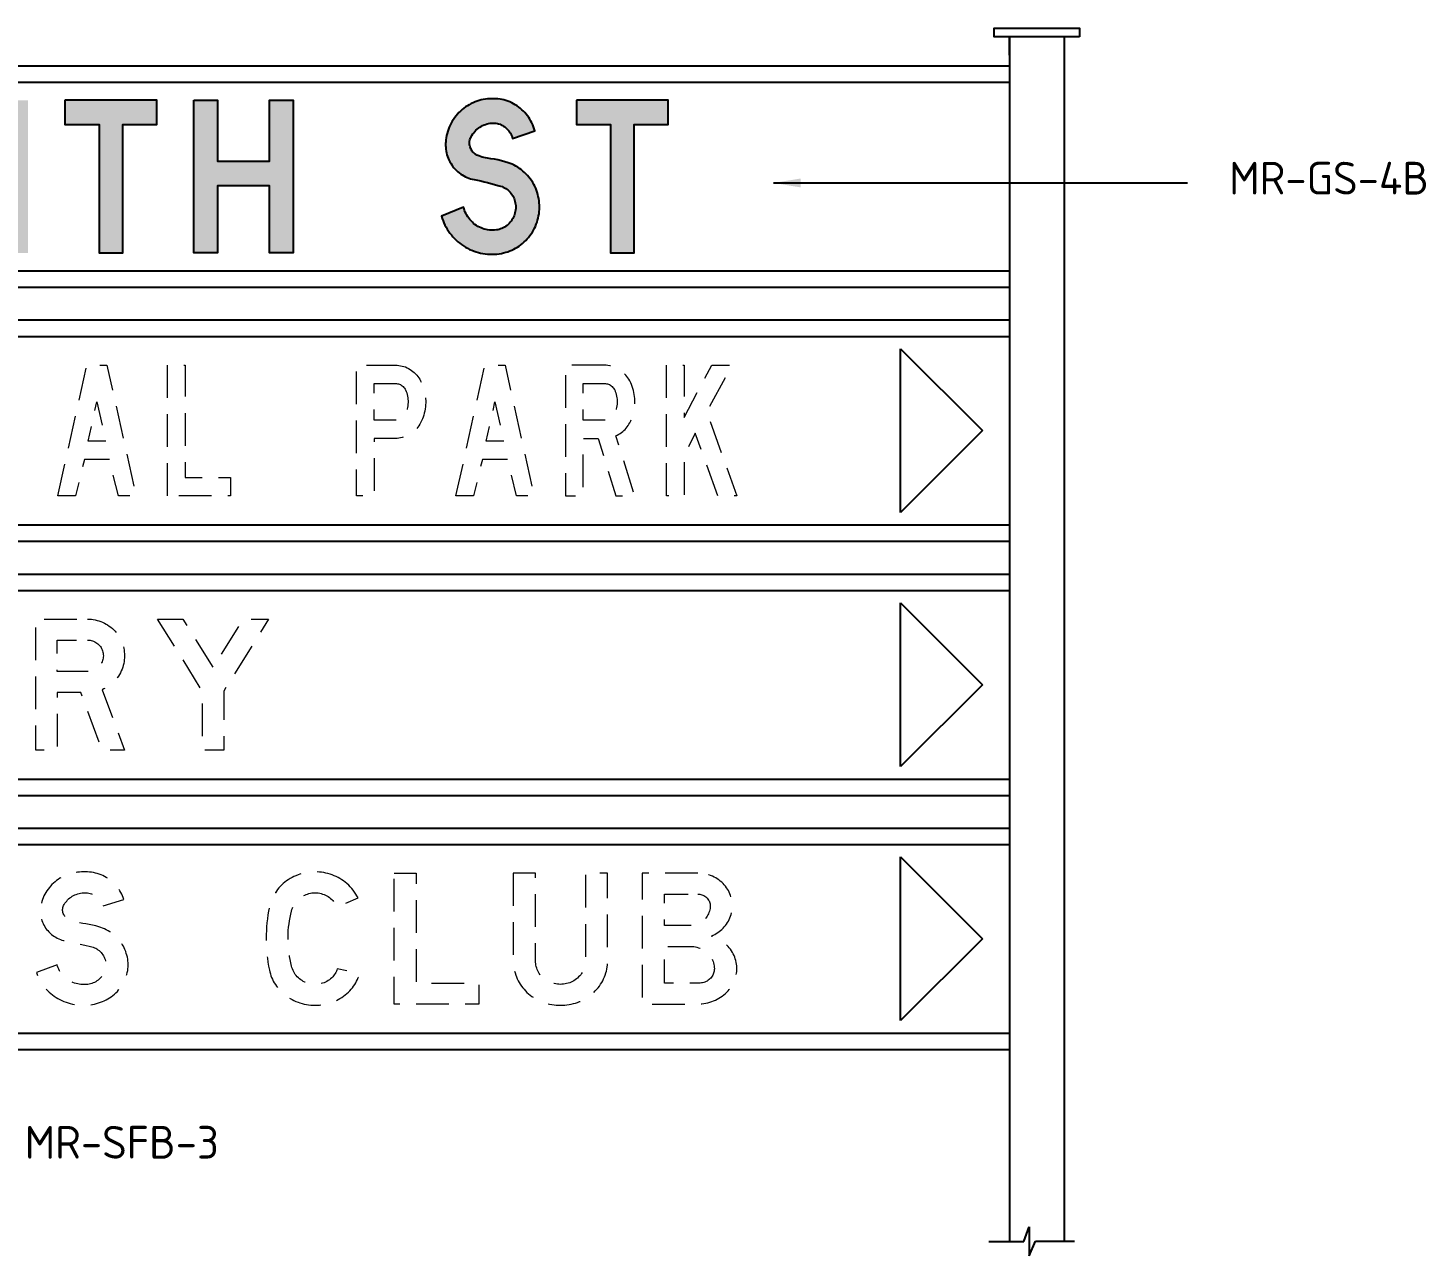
# Model space of a CAD drawing. Extents: x 76 to 271, y -217 to -104.
# Drawn here: x 142.7 to 271, y -216.9 to -104.2 of the extents above; entities that cross this region are included whole.
import ezdxf

# ---------------------------------------------------------------- set-up
doc = ezdxf.new("R2010")
doc.units = 0
doc.header["$LTSCALE"] = 12
doc.header["$MEASUREMENT"] = 0
doc.linetypes.add('DASHED2', pattern=[0.375, 0.25, -0.125])
doc.layers.get('0').update_dxf_attribs({"linetype": 'CONTINUOUS'})
doc.layers.add('L25', color=1, linetype='CONTINUOUS')
doc.layers.add('T25', color=1, linetype='CONTINUOUS')
doc.styles.add('ISO', font='ISO3098B')
doc.dimstyles.get("Standard").update_dxf_attribs({"dimtxt": 0.18, "dimasz": 2.5, "dimexe": 0.18, "dimexo": 0.0625, "dimgap": 0.09, "dimtad": 0, "dimtih": 1, "dimtoh": 1, "dimdec": 4, "dimzin": 0, "dimdsep": 46, "dimtxsty": 'Standard', "dimcen": 0.09, "dimadec": 0, "dimazin": 0, "dimtfac": 1, "dimtdec": 4, "dimtofl": 0, "dimtmove": 0, "dimatfit": 3, "dimfxl": 0, "dimtolj": 1, "dimtzin": 0, "dimarcsym": 0})

msp = doc.modelspace()

# ---------------------------------------------------------------- hatches: boundary and pattern name
at = {"layer": 'T25'}
h = msp.add_hatch(color=253, dxfattribs=at)
h.paths.add_polyline_path([(185.24, -112.97), (185.37, -112.97), (185.5, -112.97), (185.62, -112.99), (185.75, -113.01), (185.87, -113.04), (186, -113.08), (186.11, -113.13), (186.23, -113.19), (186.33, -113.25), (186.44, -113.32), (186.54, -113.41), (186.63, -113.49), (186.72, -113.58), (186.81, -113.68), (186.88, -113.78), (186.95, -113.89), (187.01, -114.01), (187.07, -114.12), (187.11, -114.25), (187.15, -114.37), (189.19, -113.67), (189.14, -113.49), (189.07, -113.3), (189, -113.13), (188.92, -112.95), (188.83, -112.78), (188.73, -112.62), (188.63, -112.46), (188.52, -112.3), (188.4, -112.15), (188.28, -112), (188.14, -111.87), (188.01, -111.74), (187.86, -111.61), (187.72, -111.5), (187.56, -111.39), (187.4, -111.29), (187.23, -111.19), (187.07, -111.11), (186.9, -111.03), (186.72, -110.96), (186.54, -110.9), (186.36, -110.85), (186.18, -110.81), (186, -110.77), (185.81, -110.75), (185.62, -110.73), (185.43, -110.73), (185.24, -110.73), (185.05, -110.74), (184.85, -110.74), (184.65, -110.77), (184.46, -110.8), (184.27, -110.84), (184.08, -110.89), (183.89, -110.95), (183.71, -111.02), (183.52, -111.1), (183.34, -111.18), (183.16, -111.28), (183, -111.38), (182.83, -111.49), (182.67, -111.61), (182.51, -111.73), (182.37, -111.87), (182.22, -112.01), (182.09, -112.15), (181.96, -112.31), (181.84, -112.47), (181.72, -112.63), (181.62, -112.8), (181.52, -112.98), (181.42, -113.15), (181.34, -113.34), (181.27, -113.53), (181.2, -113.72), (181.15, -113.91), (181.1, -114.11), (181.06, -114.31), (181.03, -114.51), (181.01, -114.68), (181, -114.85), (181, -115.02), (181.01, -115.19), (181.03, -115.37), (181.05, -115.54), (181.09, -115.71), (181.13, -115.87), (181.18, -116.03), (181.24, -116.2), (181.31, -116.35), (181.38, -116.51), (181.47, -116.66), (181.56, -116.8), (181.65, -116.93), (181.76, -117.07), (181.88, -117.2), (181.99, -117.32), (182.12, -117.43), (182.25, -117.54), (182.39, -117.64), (182.52, -117.73), (182.67, -117.81), (182.82, -117.89), (182.98, -117.96), (183.13, -118.02), (183.29, -118.07), (183.45, -118.12), (183.61, -118.15), (183.92, -118.21), (184.23, -118.27), (184.53, -118.35), (184.84, -118.43), (185.38, -118.57), (185.93, -118.71), (186.05, -118.75), (186.18, -118.79), (186.3, -118.84), (186.42, -118.9), (186.53, -118.97), (186.64, -119.05), (186.74, -119.13), (186.84, -119.22), (186.93, -119.32), (187.02, -119.43), (187.09, -119.53), (187.17, -119.65), (187.23, -119.76), (187.28, -119.89), (187.33, -120.01), (187.37, -120.14), (187.4, -120.28), (187.42, -120.41), (187.44, -120.54), (187.44, -120.68), (187.44, -120.81), (187.42, -120.95), (187.4, -121.08), (187.37, -121.22), (187.33, -121.36), (187.28, -121.48), (187.23, -121.61), (187.17, -121.73), (187.09, -121.85), (187.02, -121.96), (186.93, -122.07), (186.83, -122.17), (186.74, -122.26), (186.64, -122.35), (186.52, -122.43), (186.42, -122.51), (186.29, -122.57), (186.17, -122.63), (186.04, -122.68), (185.91, -122.72), (185.79, -122.75), (185.66, -122.77), (185.49, -122.79), (185.34, -122.8), (185.18, -122.8), (185.02, -122.78), (184.86, -122.76), (184.71, -122.73), (184.55, -122.7), (184.4, -122.64), (184.26, -122.59), (184.11, -122.52), (183.96, -122.45), (183.83, -122.36), (183.7, -122.27), (183.57, -122.17), (183.46, -122.06), (183.34, -121.94), (183.23, -121.82), (183.13, -121.7), (183.04, -121.56), (182.95, -121.42), (182.88, -121.28), (182.81, -121.13), (182.75, -120.98), (182.7, -120.83), (182.66, -120.67), (180.62, -121.51), (180.69, -121.72), (180.77, -121.92), (180.85, -122.12), (180.94, -122.32), (181.05, -122.51), (181.15, -122.7), (181.28, -122.89), (181.4, -123.06), (181.53, -123.23), (181.68, -123.39), (181.82, -123.56), (181.97, -123.7), (182.14, -123.85), (182.3, -123.98), (182.47, -124.11), (182.65, -124.23), (182.83, -124.35), (183.02, -124.45), (183.21, -124.55), (183.41, -124.63), (183.61, -124.71), (183.81, -124.78), (184.01, -124.84), (184.22, -124.89), (184.43, -124.93), (184.64, -124.96), (184.85, -124.98), (185.07, -125), (185.28, -125), (185.49, -124.99), (185.7, -124.98), (185.91, -124.95), (186.12, -124.92), (186.33, -124.87), (186.52, -124.82), (186.71, -124.77), (186.89, -124.7), (187.07, -124.63), (187.25, -124.54), (187.42, -124.45), (187.59, -124.35), (187.76, -124.25), (187.91, -124.13), (188.07, -124), (188.22, -123.87), (188.36, -123.74), (188.49, -123.6), (188.62, -123.45), (188.74, -123.29), (188.86, -123.13), (188.97, -122.97), (189.07, -122.79), (189.16, -122.61), (189.25, -122.44), (189.32, -122.25), (189.39, -122.07), (189.45, -121.88), (189.5, -121.68), (189.54, -121.48), (189.58, -121.29), (189.6, -121.09), (189.61, -120.89), (189.62, -120.69), (189.62, -120.49), (189.6, -120.29), (189.58, -120.1), (189.55, -119.9), (189.51, -119.7), (189.46, -119.51), (189.41, -119.32), (189.34, -119.13), (189.27, -118.94), (189.18, -118.76), (189.09, -118.59), (189, -118.42), (188.89, -118.25), (188.77, -118.08), (188.65, -117.93), (188.52, -117.78), (188.39, -117.64), (188.25, -117.5), (188.1, -117.37), (187.95, -117.24), (187.79, -117.13), (187.63, -117.02), (187.46, -116.93), (187.28, -116.83), (187.11, -116.75), (186.92, -116.68), (186.74, -116.61), (186.43, -116.51), (186.12, -116.43), (185.8, -116.35), (185.48, -116.29), (185.16, -116.24), (184.84, -116.19), (184.67, -116.17), (184.51, -116.13), (184.35, -116.09), (184.19, -116.04), (184.04, -115.98), (183.88, -115.91), (183.79, -115.86), (183.71, -115.81), (183.63, -115.74), (183.55, -115.67), (183.48, -115.6), (183.42, -115.52), (183.37, -115.43), (183.31, -115.34), (183.28, -115.24), (183.25, -115.14), (183.22, -115.04), (183.21, -114.94), (183.2, -114.83), (183.2, -114.73), (183.21, -114.62), (183.23, -114.52), (183.26, -114.42), (183.29, -114.33), (183.34, -114.23), (183.42, -114.1), (183.5, -113.97), (183.58, -113.85), (183.68, -113.74), (183.79, -113.63), (183.9, -113.53), (184.01, -113.43), (184.13, -113.34), (184.26, -113.27), (184.39, -113.2), (184.53, -113.13), (184.67, -113.09), (184.81, -113.04), (184.95, -113.01), (185.1, -112.99)])
h.paths.add_polyline_path([(118.72, -112.97), (118.85, -112.97), (118.98, -112.97), (119.1, -112.99), (119.23, -113.01), (119.35, -113.04), (119.47, -113.08), (119.59, -113.13), (119.7, -113.19), (119.81, -113.25), (119.92, -113.32), (120.02, -113.41), (120.12, -113.49), (120.2, -113.58), (120.29, -113.68), (120.36, -113.78), (120.43, -113.89), (120.49, -114.01), (120.54, -114.12), (120.59, -114.25), (120.63, -114.37), (122.67, -113.67), (122.61, -113.49), (122.55, -113.3), (122.48, -113.13), (122.4, -112.95), (122.31, -112.78), (122.22, -112.62), (122.11, -112.46), (122, -112.3), (121.88, -112.15), (121.75, -112), (121.62, -111.87), (121.48, -111.74), (121.34, -111.61), (121.19, -111.5), (121.04, -111.39), (120.88, -111.29), (120.71, -111.19), (120.54, -111.11), (120.37, -111.03), (120.2, -110.96), (120.02, -110.9), (119.84, -110.85), (119.66, -110.81), (119.47, -110.77), (119.28, -110.75), (119.1, -110.73), (118.91, -110.73), (118.72, -110.73), (118.52, -110.74), (118.33, -110.74), (118.13, -110.77), (117.94, -110.8), (117.75, -110.84), (117.56, -110.89), (117.37, -110.95), (117.18, -111.02), (117, -111.1), (116.82, -111.18), (116.65, -111.28), (116.48, -111.38), (116.31, -111.49), (116.15, -111.61), (116, -111.73), (115.85, -111.87), (115.71, -112.01), (115.57, -112.15), (115.44, -112.31), (115.32, -112.47), (115.21, -112.63), (115.1, -112.8), (115, -112.98), (114.91, -113.15), (114.82, -113.34), (114.75, -113.53), (114.69, -113.72), (114.62, -113.91), (114.58, -114.11), (114.54, -114.31), (114.51, -114.51), (114.49, -114.68), (114.48, -114.85), (114.48, -115.02), (114.49, -115.19), (114.5, -115.37), (114.53, -115.54), (114.56, -115.71), (114.61, -115.87), (114.66, -116.03), (114.72, -116.2), (114.79, -116.35), (114.86, -116.51), (114.95, -116.66), (115.04, -116.8), (115.14, -116.93), (115.24, -117.07), (115.36, -117.2), (115.47, -117.32), (115.6, -117.43), (115.73, -117.54), (115.86, -117.64), (116.01, -117.73), (116.15, -117.81), (116.3, -117.89), (116.45, -117.96), (116.61, -118.02), (116.76, -118.07), (116.93, -118.12), (117.09, -118.15), (117.4, -118.21), (117.71, -118.27), (118.01, -118.35), (118.31, -118.43), (118.86, -118.57), (119.41, -118.71), (119.53, -118.75), (119.66, -118.79), (119.78, -118.84), (119.89, -118.9), (120.01, -118.97), (120.12, -119.05), (120.22, -119.13), (120.32, -119.22), (120.41, -119.32), (120.5, -119.43), (120.57, -119.53), (120.64, -119.65), (120.71, -119.76), (120.76, -119.89), (120.81, -120.01), (120.85, -120.14), (120.88, -120.28), (120.9, -120.41), (120.92, -120.54), (120.92, -120.68), (120.92, -120.81), (120.9, -120.95), (120.88, -121.08), (120.85, -121.22), (120.81, -121.36), (120.76, -121.48), (120.71, -121.61), (120.64, -121.73), (120.57, -121.85), (120.5, -121.96), (120.41, -122.07), (120.32, -122.17), (120.22, -122.26), (120.12, -122.35), (120.01, -122.43), (119.89, -122.51), (119.77, -122.57), (119.65, -122.63), (119.53, -122.68), (119.4, -122.72), (119.26, -122.75), (119.13, -122.77), (118.97, -122.79), (118.82, -122.8), (118.66, -122.8), (118.5, -122.78), (118.34, -122.76), (118.19, -122.73), (118.03, -122.7), (117.88, -122.64), (117.73, -122.59), (117.58, -122.52), (117.45, -122.45), (117.31, -122.36), (117.18, -122.27), (117.05, -122.17), (116.93, -122.06), (116.82, -121.94), (116.71, -121.82), (116.62, -121.7), (116.52, -121.56), (116.43, -121.42), (116.36, -121.28), (116.29, -121.13), (116.23, -120.98), (116.18, -120.83), (116.14, -120.67), (114.1, -121.51), (114.16, -121.72), (114.25, -121.92), (114.33, -122.12), (114.42, -122.32), (114.52, -122.51), (114.64, -122.7), (114.75, -122.89), (114.88, -123.06), (115.01, -123.23), (115.15, -123.39), (115.3, -123.56), (115.46, -123.7), (115.61, -123.85), (115.78, -123.98), (115.95, -124.11), (116.13, -124.23), (116.31, -124.35), (116.5, -124.45), (116.69, -124.55), (116.89, -124.63), (117.09, -124.71), (117.29, -124.78), (117.5, -124.84), (117.7, -124.89), (117.91, -124.93), (118.12, -124.96), (118.34, -124.98), (118.55, -125), (118.76, -125), (118.97, -124.99), (119.18, -124.98), (119.39, -124.95), (119.6, -124.92), (119.81, -124.87), (120, -124.82), (120.19, -124.77), (120.37, -124.7), (120.55, -124.63), (120.73, -124.54), (120.9, -124.45), (121.07, -124.35), (121.23, -124.25), (121.4, -124.13), (121.54, -124), (121.69, -123.87), (121.84, -123.74), (121.97, -123.6), (122.1, -123.45), (122.22, -123.29), (122.34, -123.13), (122.45, -122.97), (122.55, -122.79), (122.64, -122.61), (122.72, -122.44), (122.8, -122.25), (122.87, -122.07), (122.93, -121.88), (122.98, -121.68), (123.02, -121.48), (123.05, -121.29), (123.08, -121.09), (123.1, -120.89), (123.1, -120.69), (123.1, -120.49), (123.08, -120.29), (123.06, -120.1), (123.03, -119.9), (122.99, -119.7), (122.94, -119.51), (122.89, -119.32), (122.82, -119.13), (122.74, -118.94), (122.66, -118.76), (122.57, -118.59), (122.47, -118.42), (122.36, -118.25), (122.25, -118.08), (122.13, -117.93), (122.01, -117.78), (121.87, -117.64), (121.73, -117.5), (121.58, -117.37), (121.42, -117.24), (121.27, -117.13), (121.1, -117.02), (120.94, -116.93), (120.76, -116.83), (120.58, -116.75), (120.41, -116.68), (120.22, -116.61), (119.91, -116.51), (119.59, -116.43), (119.28, -116.35), (118.96, -116.29), (118.64, -116.24), (118.31, -116.19), (118.15, -116.17), (117.99, -116.13), (117.83, -116.09), (117.67, -116.04), (117.52, -115.98), (117.37, -115.91), (117.27, -115.86), (117.19, -115.81), (117.11, -115.74), (117.03, -115.67), (116.96, -115.6), (116.9, -115.52), (116.85, -115.43), (116.8, -115.34), (116.76, -115.24), (116.72, -115.14), (116.7, -115.04), (116.68, -114.94), (116.68, -114.83), (116.68, -114.73), (116.69, -114.62), (116.71, -114.52), (116.74, -114.42), (116.78, -114.33), (116.82, -114.23), (116.89, -114.1), (116.97, -113.97), (117.06, -113.85), (117.16, -113.74), (117.27, -113.63), (117.37, -113.53), (117.49, -113.43), (117.61, -113.34), (117.74, -113.27), (117.87, -113.2), (118, -113.13), (118.15, -113.09), (118.29, -113.04), (118.43, -113.01), (118.58, -112.99)])
h.paths.add_polyline_path([(193, -110.87), (193, -113.11), (196.13, -113.11), (196.13, -124.87), (198.31, -124.87), (198.31, -113.11), (201.43, -113.11), (201.43, -110.87)])
h.paths.add_polyline_path([(157.9, -110.87), (160.08, -110.87), (160.08, -116.47), (164.84, -116.47), (164.84, -110.87), (167.02, -110.87), (167.02, -124.87), (164.84, -124.87), (164.84, -118.71), (160.08, -118.71), (160.08, -124.87), (157.9, -124.87)])
h.paths.add_polyline_path([(146.06, -110.87), (146.06, -113.11), (149.2, -113.11), (149.2, -124.87), (151.37, -124.87), (151.37, -113.11), (154.5, -113.11), (154.5, -110.87)])
h.paths.add_polyline_path([(140.49, -110.87), (142.67, -110.87), (142.67, -124.87), (140.49, -124.87)])
h.paths.add_polyline_path([(126.48, -110.87), (128.79, -110.87), (131.78, -118.71), (134.78, -110.87), (137.09, -110.87), (137.09, -124.87), (134.91, -124.87), (134.91, -116.75), (131.78, -124.87), (128.65, -116.75), (128.65, -124.87), (126.48, -124.87)])

# ---------------------------------------------------------------- linework, layer by layer
at = {"color": 1, "linetype": 'DASHED2', "lineweight": 0, "flags": 128}
for points in [[(145.41, -147.17), (148.08, -135.17), (149.92, -135.17), (152.59, -147.17), (150.97, -147.17), (150.15, -143.81), (147.85, -143.81), (147.03, -147.17), (145.41, -147.17), (145.41, -147.17)], [(155.48, -147.17), (155.48, -135.17), (157.09, -135.17), (157.09, -145.49), (161.25, -145.49), (161.25, -147.17), (155.48, -147.17), (155.48, -147.17)], [(181.95, -147.17), (184.61, -135.17), (186.46, -135.17), (189.12, -147.17), (187.5, -147.17), (186.69, -143.81), (184.38, -143.81), (183.56, -147.17), (181.95, -147.17), (181.95, -147.17)], [(201.26, -147.17), (201.26, -135.17), (202.88, -135.17), (202.88, -139.97), (205.42, -135.17), (207.26, -135.17), (204.96, -139.49), (207.73, -147.17), (206, -147.17), (203.91, -141.41), (202.88, -143.45), (202.88, -147.17), (201.26, -147.17), (201.26, -147.17)], [(149.81, -142.13), (148.19, -142.13), (149, -138.53), (149.81, -142.13), (149.81, -142.13)], [(186.34, -142.13), (184.72, -142.13), (185.53, -138.53), (186.34, -142.13), (186.34, -142.13)], [(154.57, -158.47), (156.88, -158.47), (159.67, -162.91), (162.46, -158.47), (164.76, -158.47), (160.64, -165.07), (160.64, -170.47), (158.69, -170.47), (158.69, -165.07), (154.57, -158.47), (154.57, -158.47)], [(176.28, -181.77), (178.31, -181.77), (178.31, -191.85), (184.04, -191.85), (184.04, -193.77), (176.28, -193.77), (176.28, -181.77), (176.28, -181.77)]]:
    msp.add_lwpolyline(points, dxfattribs=at)
for points in [[(176.4, -135.17), (176.56, -135.18), (176.71, -135.19), (176.87, -135.22), (177.02, -135.25), (177.17, -135.29), (177.32, -135.34), (177.47, -135.41), (177.61, -135.48), (177.75, -135.56), (177.88, -135.65), (178.01, -135.74), (178.13, -135.85), (178.24, -135.96), (178.35, -136.08), (178.45, -136.2), (178.55, -136.33), (178.63, -136.47), (178.71, -136.61), (178.8, -136.78), (178.87, -136.95), (178.94, -137.13), (178.99, -137.31), (179.05, -137.49), (179.09, -137.68), (179.12, -137.86), (179.15, -138.05), (179.17, -138.24), (179.18, -138.43), (179.18, -138.62), (179.17, -138.81), (179.15, -139), (179.12, -139.19), (179.09, -139.38), (179.05, -139.56), (178.99, -139.75), (178.94, -139.93), (178.87, -140.11), (178.8, -140.28), (178.71, -140.45), (178.63, -140.59), (178.55, -140.73), (178.45, -140.86), (178.35, -140.99), (178.24, -141.1), (178.13, -141.21), (178.01, -141.32), (177.88, -141.41), (177.75, -141.5), (177.61, -141.58), (177.47, -141.65), (177.32, -141.71), (177.17, -141.76), (177.02, -141.81), (176.87, -141.85), (176.71, -141.87), (176.56, -141.89), (176.4, -141.89), (174.44, -141.89), (174.44, -147.17), (172.82, -147.17), (172.82, -135.17)], [(195.59, -135.17), (192.01, -135.17), (192.01, -147.17), (193.63, -147.17), (193.63, -141.89), (195.01, -141.89), (196.63, -147.17), (198.37, -147.17), (196.63, -141.65), (196.76, -141.59), (196.89, -141.51), (197.02, -141.44), (197.14, -141.35), (197.26, -141.26), (197.36, -141.16), (197.47, -141.06), (197.57, -140.94), (197.66, -140.83), (197.75, -140.71), (197.83, -140.58), (197.9, -140.45), (197.99, -140.28), (198.06, -140.11), (198.13, -139.93), (198.19, -139.75), (198.24, -139.56), (198.28, -139.38), (198.31, -139.19), (198.34, -139), (198.36, -138.81), (198.37, -138.62), (198.37, -138.43), (198.36, -138.24), (198.34, -138.05), (198.31, -137.86), (198.28, -137.68), (198.24, -137.49), (198.19, -137.31), (198.13, -137.13), (198.06, -136.95), (197.99, -136.78), (197.9, -136.61), (197.82, -136.47), (197.74, -136.33), (197.64, -136.2), (197.54, -136.08), (197.43, -135.96), (197.32, -135.85), (197.2, -135.74), (197.07, -135.65), (196.94, -135.56), (196.8, -135.48), (196.66, -135.41), (196.51, -135.34), (196.36, -135.29), (196.21, -135.25), (196.06, -135.22), (195.9, -135.19), (195.75, -135.18)], [(176.4, -136.85), (176.5, -136.85), (176.59, -136.87), (176.68, -136.9), (176.77, -136.92), (176.86, -136.96), (176.94, -137.01), (177.02, -137.07), (177.1, -137.13), (177.17, -137.21), (177.23, -137.28), (177.28, -137.36), (177.32, -137.45), (177.38, -137.59), (177.44, -137.72), (177.48, -137.86), (177.51, -138.01), (177.54, -138.16), (177.55, -138.3), (177.56, -138.45), (177.56, -138.6), (177.55, -138.75), (177.54, -138.9), (177.51, -139.05), (177.48, -139.19), (177.44, -139.33), (177.38, -139.48), (177.32, -139.61), (177.28, -139.7), (177.23, -139.78), (177.17, -139.85), (177.1, -139.92), (177.02, -139.99), (176.94, -140.04), (176.86, -140.09), (176.77, -140.13), (176.68, -140.17), (176.59, -140.19), (176.5, -140.21), (176.4, -140.21), (174.44, -140.21), (174.44, -136.85)], [(195.59, -136.85), (195.69, -136.85), (195.78, -136.87), (195.87, -136.9), (195.96, -136.92), (196.05, -136.96), (196.13, -137.01), (196.21, -137.07), (196.29, -137.13), (196.36, -137.21), (196.42, -137.28), (196.47, -137.36), (196.52, -137.45), (196.57, -137.59), (196.63, -137.72), (196.67, -137.86), (196.7, -138.01), (196.73, -138.16), (196.74, -138.3), (196.75, -138.45), (196.75, -138.6), (196.74, -138.75), (196.73, -138.9), (196.7, -139.05), (196.67, -139.19), (196.63, -139.33), (196.57, -139.48), (196.52, -139.61), (196.47, -139.7), (196.42, -139.78), (196.36, -139.85), (196.29, -139.92), (196.21, -139.99), (196.13, -140.04), (196.05, -140.09), (195.96, -140.13), (195.87, -140.17), (195.78, -140.19), (195.69, -140.21), (195.59, -140.21), (193.63, -140.21), (193.63, -136.85)], [(148.14, -158.47), (148.32, -158.47), (148.5, -158.48), (148.67, -158.51), (148.85, -158.54), (149.02, -158.58), (149.19, -158.63), (149.36, -158.69), (149.52, -158.75), (149.69, -158.83), (149.84, -158.92), (149.99, -159), (150.14, -159.11), (150.28, -159.21), (150.42, -159.33), (150.55, -159.44), (150.67, -159.57), (150.78, -159.71), (150.89, -159.85), (150.99, -159.99), (151.09, -160.14), (151.17, -160.3), (151.25, -160.46), (151.32, -160.62), (151.37, -160.79), (151.43, -160.95), (151.47, -161.13), (151.49, -161.3), (151.52, -161.48), (151.54, -161.65), (151.54, -161.83), (151.54, -162.01), (151.52, -162.19), (151.49, -162.36), (151.46, -162.54), (151.42, -162.71), (151.37, -162.88), (151.31, -163.05), (151.24, -163.22), (151.16, -163.39), (151.08, -163.54), (150.98, -163.69), (150.87, -163.84), (150.76, -163.98), (150.64, -164.12), (150.52, -164.25), (150.38, -164.37), (150.25, -164.49), (150.11, -164.6), (149.95, -164.69), (149.8, -164.79), (149.64, -164.87), (149.48, -164.95), (151.54, -170.47), (149.48, -170.47), (147.53, -165.19), (145.35, -165.19), (145.35, -170.47), (143.41, -170.47), (143.41, -158.47)], [(148.14, -160.39), (148.25, -160.39), (148.37, -160.41), (148.48, -160.43), (148.59, -160.46), (148.7, -160.49), (148.8, -160.54), (148.9, -160.6), (149, -160.66), (149.08, -160.73), (149.17, -160.81), (149.25, -160.89), (149.32, -160.98), (149.38, -161.08), (149.44, -161.17), (149.48, -161.27), (149.52, -161.38), (149.56, -161.49), (149.58, -161.6), (149.59, -161.71), (149.6, -161.83), (149.59, -161.94), (149.58, -162.05), (149.56, -162.17), (149.52, -162.27), (149.48, -162.38), (149.44, -162.48), (149.38, -162.58), (149.32, -162.67), (149.25, -162.76), (149.17, -162.85), (149.08, -162.92), (149, -162.99), (148.9, -163.06), (148.8, -163.11), (148.7, -163.16), (148.59, -163.2), (148.48, -163.23), (148.37, -163.25), (148.25, -163.26), (148.14, -163.27), (145.35, -163.27), (145.35, -160.39)], [(146, -184.65), (146.06, -184.53), (146.14, -184.42), (146.23, -184.32), (146.31, -184.22), (146.41, -184.13), (146.52, -184.04), (146.63, -183.96), (146.73, -183.89), (146.86, -183.82), (146.98, -183.76), (147.11, -183.71), (147.24, -183.67), (147.37, -183.63), (147.5, -183.6), (147.64, -183.58), (147.78, -183.56), (147.9, -183.56), (148.03, -183.57), (148.15, -183.58), (148.27, -183.6), (148.39, -183.64), (148.51, -183.67), (148.62, -183.72), (148.73, -183.77), (148.84, -183.83), (148.94, -183.9), (149.04, -183.98), (149.13, -184.06), (149.21, -184.15), (149.29, -184.24), (149.36, -184.34), (149.42, -184.44), (149.48, -184.55), (149.52, -184.65), (149.56, -184.77), (151.47, -184.17), (151.41, -184), (151.35, -183.84), (151.28, -183.69), (151.2, -183.53), (151.12, -183.38), (151.02, -183.23), (150.91, -183.09), (150.8, -182.95), (150.69, -182.82), (150.57, -182.7), (150.44, -182.58), (150.3, -182.46), (150.15, -182.36), (150.01, -182.26), (149.86, -182.16), (149.7, -182.07), (149.54, -181.99), (149.38, -181.93), (149.21, -181.86), (149.03, -181.8), (148.86, -181.76), (148.68, -181.72), (148.5, -181.69), (148.32, -181.66), (148.14, -181.65), (147.96, -181.65), (147.78, -181.65), (147.59, -181.65), (147.4, -181.66), (147.21, -181.68), (147.02, -181.71), (146.83, -181.75), (146.65, -181.8), (146.46, -181.85), (146.29, -181.91), (146.11, -181.98), (145.94, -182.06), (145.77, -182.15), (145.61, -182.24), (145.45, -182.34), (145.3, -182.45), (145.16, -182.56), (145.01, -182.68), (144.88, -182.81), (144.75, -182.95), (144.64, -183.08), (144.52, -183.23), (144.41, -183.38), (144.32, -183.53), (144.22, -183.69), (144.14, -183.86), (144.07, -184.02), (144.01, -184.19), (143.95, -184.36), (143.9, -184.53), (143.86, -184.71), (143.83, -184.88), (143.82, -185.04), (143.81, -185.2), (143.81, -185.35), (143.82, -185.5), (143.84, -185.66), (143.86, -185.81), (143.9, -185.96), (143.94, -186.1), (144, -186.25), (144.06, -186.39), (144.13, -186.54), (144.21, -186.67), (144.3, -186.8), (144.39, -186.92), (144.49, -187.04), (144.6, -187.16), (144.72, -187.27), (144.84, -187.38), (144.96, -187.47), (145.1, -187.57), (145.23, -187.65), (145.37, -187.72), (145.51, -187.79), (145.65, -187.84), (145.79, -187.9), (145.94, -187.94), (146.1, -187.98), (146.25, -188.01), (146.63, -188.07), (147.02, -188.16), (147.4, -188.25), (147.91, -188.37), (148.41, -188.49), (148.54, -188.52), (148.66, -188.56), (148.78, -188.61), (148.89, -188.66), (149, -188.72), (149.1, -188.8), (149.21, -188.87), (149.3, -188.96), (149.39, -189.05), (149.47, -189.14), (149.54, -189.25), (149.61, -189.35), (149.67, -189.46), (149.71, -189.57), (149.75, -189.69), (149.79, -189.8), (149.81, -189.92), (149.82, -190.04), (149.83, -190.17), (149.82, -190.29), (149.82, -190.41), (149.79, -190.53), (149.76, -190.65), (149.72, -190.77), (149.67, -190.88), (149.61, -191), (149.55, -191.11), (149.48, -191.21), (149.4, -191.31), (149.31, -191.41), (149.22, -191.49), (149.12, -191.57), (149.01, -191.65), (148.9, -191.72), (148.79, -191.78), (148.66, -191.83), (148.54, -191.88), (148.42, -191.92), (148.29, -191.95), (148.16, -191.97), (148.01, -191.98), (147.85, -191.99), (147.7, -191.99), (147.54, -191.97), (147.38, -191.95), (147.24, -191.93), (147.09, -191.89), (146.94, -191.85), (146.8, -191.78), (146.65, -191.72), (146.52, -191.66), (146.39, -191.57), (146.27, -191.49), (146.15, -191.4), (146.03, -191.3), (145.93, -191.19), (145.83, -191.08), (145.74, -190.96), (145.65, -190.84), (145.58, -190.71), (145.51, -190.58), (145.45, -190.44), (145.4, -190.31), (145.36, -190.17), (143.45, -190.88), (143.52, -191.07), (143.59, -191.25), (143.67, -191.43), (143.76, -191.6), (143.86, -191.77), (143.97, -191.93), (144.09, -192.1), (144.21, -192.25), (144.34, -192.4), (144.48, -192.54), (144.62, -192.68), (144.77, -192.81), (144.93, -192.94), (145.09, -193.06), (145.26, -193.17), (145.43, -193.27), (145.61, -193.36), (145.79, -193.46), (145.98, -193.53), (146.17, -193.61), (146.36, -193.67), (146.56, -193.73), (146.76, -193.78), (146.96, -193.81), (147.16, -193.84), (147.37, -193.86), (147.57, -193.88), (147.78, -193.88), (147.98, -193.88), (148.19, -193.86), (148.39, -193.84), (148.6, -193.81), (148.79, -193.77), (148.98, -193.72), (149.16, -193.67), (149.33, -193.61), (149.51, -193.55), (149.68, -193.47), (149.85, -193.39), (150.01, -193.29), (150.17, -193.2), (150.32, -193.1), (150.47, -192.98), (150.61, -192.87), (150.75, -192.74), (150.88, -192.61), (151, -192.48), (151.12, -192.33), (151.22, -192.19), (151.32, -192.04), (151.41, -191.88), (151.49, -191.72), (151.58, -191.56), (151.64, -191.39), (151.7, -191.22), (151.75, -191.05), (151.79, -190.88), (151.83, -190.7), (151.85, -190.53), (151.86, -190.35), (151.87, -190.17), (151.86, -190), (151.85, -189.82), (151.83, -189.64), (151.8, -189.47), (151.76, -189.29), (151.7, -189.12), (151.65, -188.95), (151.58, -188.78), (151.51, -188.62), (151.43, -188.47), (151.33, -188.31), (151.23, -188.16), (151.13, -188.01), (151.01, -187.87), (150.89, -187.74), (150.76, -187.61), (150.63, -187.48), (150.49, -187.37), (150.34, -187.25), (150.19, -187.15), (150.03, -187.06), (149.86, -186.97), (149.7, -186.88), (149.53, -186.81), (149.36, -186.75), (149.18, -186.69), (148.89, -186.6), (148.59, -186.53), (148.29, -186.47), (147.99, -186.41), (147.7, -186.37), (147.4, -186.33), (147.24, -186.31), (147.09, -186.28), (146.94, -186.24), (146.79, -186.2), (146.65, -186.14), (146.5, -186.09), (146.42, -186.04), (146.33, -186), (146.25, -185.93), (146.18, -185.87), (146.11, -185.8), (146.05, -185.72), (146, -185.64), (145.96, -185.56), (145.92, -185.47), (145.89, -185.38), (145.87, -185.28), (145.86, -185.2), (145.86, -185.1), (145.87, -185.01), (145.89, -184.91), (145.92, -184.82), (145.95, -184.73)], [(171.95, -182.72), (171.8, -182.6), (171.64, -182.48), (171.48, -182.37), (171.31, -182.26), (171.14, -182.17), (170.96, -182.08), (170.78, -182), (170.6, -181.93), (170.41, -181.86), (170.21, -181.8), (170.02, -181.76), (169.83, -181.72), (169.62, -181.69), (169.43, -181.66), (169.22, -181.65), (169.03, -181.65), (168.82, -181.65), (168.62, -181.66), (168.42, -181.69), (168.23, -181.72), (168.02, -181.76), (167.83, -181.8), (167.64, -181.86), (167.46, -181.93), (167.27, -182), (167.08, -182.08), (166.91, -182.17), (166.74, -182.26), (166.57, -182.37), (166.41, -182.48), (166.25, -182.6), (166.09, -182.72), (165.96, -182.85), (165.83, -182.98), (165.71, -183.12), (165.59, -183.26), (165.48, -183.41), (165.38, -183.56), (165.28, -183.71), (165.19, -183.87), (165.11, -184.03), (165.04, -184.2), (164.97, -184.37), (164.92, -184.54), (164.87, -184.71), (164.83, -184.88), (164.76, -185.24), (164.7, -185.6), (164.65, -185.96), (164.61, -186.32), (164.58, -186.68), (164.56, -187.04), (164.54, -187.4), (164.54, -187.77), (164.54, -188.13), (164.56, -188.49), (164.58, -188.85), (164.61, -189.21), (164.65, -189.57), (164.7, -189.93), (164.76, -190.29), (164.83, -190.65), (164.87, -190.82), (164.92, -190.99), (164.97, -191.17), (165.04, -191.34), (165.11, -191.5), (165.19, -191.66), (165.28, -191.82), (165.38, -191.97), (165.48, -192.12), (165.59, -192.27), (165.71, -192.41), (165.83, -192.55), (165.96, -192.68), (166.09, -192.81), (166.25, -192.93), (166.41, -193.05), (166.57, -193.16), (166.74, -193.27), (166.91, -193.36), (167.08, -193.45), (167.27, -193.53), (167.46, -193.61), (167.64, -193.67), (167.83, -193.73), (168.02, -193.78), (168.23, -193.82), (168.42, -193.85), (168.62, -193.87), (168.82, -193.88), (169.03, -193.88), (169.22, -193.88), (169.43, -193.87), (169.62, -193.85), (169.83, -193.82), (170.02, -193.78), (170.21, -193.73), (170.41, -193.67), (170.6, -193.61), (170.78, -193.53), (170.96, -193.45), (171.14, -193.36), (171.31, -193.27), (171.48, -193.16), (171.64, -193.05), (171.8, -192.93), (171.95, -192.81), (172.09, -192.69), (172.22, -192.56), (172.34, -192.42), (172.45, -192.28), (172.55, -192.13), (172.66, -191.98), (172.75, -191.83), (172.84, -191.67), (172.91, -191.51), (172.98, -191.34), (173.04, -191.18), (173.1, -191.01), (171.06, -190.53), (171.02, -190.65), (170.98, -190.76), (170.92, -190.87), (170.86, -190.98), (170.79, -191.08), (170.72, -191.18), (170.64, -191.28), (170.55, -191.36), (170.45, -191.46), (170.34, -191.54), (170.22, -191.62), (170.1, -191.69), (169.98, -191.75), (169.85, -191.81), (169.72, -191.85), (169.58, -191.89), (169.45, -191.93), (169.3, -191.95), (169.16, -191.96), (169.03, -191.97), (168.88, -191.96), (168.74, -191.95), (168.6, -191.93), (168.46, -191.89), (168.33, -191.85), (168.2, -191.81), (168.07, -191.75), (167.94, -191.69), (167.83, -191.62), (167.71, -191.54), (167.6, -191.46), (167.5, -191.36), (167.39, -191.26), (167.3, -191.16), (167.21, -191.05), (167.14, -190.93), (167.06, -190.81), (167, -190.68), (166.95, -190.55), (166.9, -190.42), (166.86, -190.29), (166.79, -190), (166.73, -189.7), (166.68, -189.41), (166.64, -189.11), (166.6, -188.81), (166.57, -188.51), (166.55, -188.22), (166.55, -187.92), (166.55, -187.62), (166.55, -187.32), (166.57, -187.02), (166.6, -186.72), (166.64, -186.42), (166.68, -186.13), (166.73, -185.83), (166.79, -185.54), (166.86, -185.25), (166.9, -185.11), (166.95, -184.98), (167, -184.85), (167.06, -184.73), (167.14, -184.61), (167.21, -184.48), (167.3, -184.38), (167.39, -184.27), (167.5, -184.17), (167.6, -184.08), (167.71, -183.99), (167.83, -183.92), (167.94, -183.84), (168.07, -183.78), (168.2, -183.73), (168.33, -183.68), (168.46, -183.64), (168.6, -183.61), (168.74, -183.58), (168.88, -183.57), (169.03, -183.56), (169.16, -183.57), (169.3, -183.58), (169.45, -183.61), (169.58, -183.64), (169.72, -183.68), (169.85, -183.73), (169.98, -183.78), (170.1, -183.84), (170.22, -183.92), (170.34, -183.99), (170.45, -184.08), (170.55, -184.17), (170.65, -184.28), (170.75, -184.38), (170.84, -184.51), (170.92, -184.63), (171, -184.76), (171.06, -184.88), (172.97, -184.04), (172.87, -183.86), (172.76, -183.69), (172.65, -183.51), (172.53, -183.34), (172.39, -183.18), (172.25, -183.02), (172.11, -182.87)], [(187.21, -181.77), (187.21, -189.81), (187.22, -190), (187.23, -190.19), (187.25, -190.37), (187.29, -190.56), (187.33, -190.74), (187.38, -190.92), (187.44, -191.11), (187.51, -191.28), (187.58, -191.46), (187.66, -191.63), (187.76, -191.8), (187.86, -191.96), (187.97, -192.12), (188.08, -192.27), (188.21, -192.42), (188.34, -192.56), (188.47, -192.7), (188.62, -192.83), (188.77, -192.95), (188.93, -193.07), (189.09, -193.18), (189.26, -193.28), (189.44, -193.38), (189.61, -193.46), (189.79, -193.55), (189.98, -193.62), (190.17, -193.68), (190.36, -193.73), (190.55, -193.78), (190.75, -193.82), (190.95, -193.85), (191.14, -193.87), (191.34, -193.88), (191.54, -193.88), (191.74, -193.88), (191.94, -193.87), (192.14, -193.85), (192.34, -193.82), (192.54, -193.78), (192.73, -193.73), (192.92, -193.68), (193.11, -193.62), (193.29, -193.55), (193.48, -193.46), (193.65, -193.38), (193.82, -193.28), (193.99, -193.18), (194.15, -193.07), (194.31, -192.95), (194.47, -192.83), (194.61, -192.7), (194.74, -192.56), (194.88, -192.42), (195, -192.27), (195.12, -192.12), (195.22, -191.96), (195.33, -191.8), (195.42, -191.63), (195.5, -191.46), (195.58, -191.28), (195.65, -191.11), (195.71, -190.92), (195.76, -190.74), (195.8, -190.56), (195.83, -190.37), (195.85, -190.19), (195.86, -190), (195.87, -189.81), (195.87, -181.77), (193.83, -181.77), (193.83, -189.81), (193.83, -189.94), (193.82, -190.08), (193.8, -190.21), (193.76, -190.34), (193.72, -190.48), (193.67, -190.61), (193.62, -190.73), (193.55, -190.85), (193.48, -190.97), (193.4, -191.08), (193.31, -191.19), (193.21, -191.29), (193.11, -191.39), (193, -191.47), (192.89, -191.55), (192.77, -191.64), (192.64, -191.7), (192.52, -191.76), (192.39, -191.82), (192.25, -191.87), (192.11, -191.9), (191.97, -191.93), (191.83, -191.95), (191.68, -191.96), (191.54, -191.97), (191.4, -191.96), (191.26, -191.95), (191.11, -191.93), (190.97, -191.9), (190.83, -191.87), (190.69, -191.82), (190.57, -191.76), (190.44, -191.7), (190.32, -191.64), (190.19, -191.55), (190.08, -191.47), (189.97, -191.39), (189.87, -191.29), (189.77, -191.19), (189.69, -191.08), (189.6, -190.97), (189.53, -190.85), (189.47, -190.73), (189.41, -190.61), (189.36, -190.48), (189.32, -190.34), (189.29, -190.21), (189.27, -190.08), (189.26, -189.94), (189.25, -189.81), (189.25, -181.77)], [(204.14, -181.77), (199.05, -181.77), (199.05, -193.77), (204.14, -193.77), (204.33, -193.76), (204.51, -193.75), (204.7, -193.73), (204.88, -193.69), (205.06, -193.65), (205.24, -193.61), (205.42, -193.55), (205.59, -193.48), (205.76, -193.41), (205.92, -193.33), (206.09, -193.24), (206.24, -193.15), (206.39, -193.04), (206.54, -192.93), (206.68, -192.81), (206.81, -192.69), (206.93, -192.56), (207.03, -192.43), (207.14, -192.31), (207.24, -192.16), (207.33, -192.02), (207.4, -191.88), (207.47, -191.73), (207.54, -191.57), (207.59, -191.42), (207.64, -191.26), (207.67, -191.1), (207.7, -190.94), (207.72, -190.78), (207.72, -190.61), (207.72, -190.44), (207.72, -190.28), (207.7, -190.12), (207.67, -189.96), (207.64, -189.79), (207.59, -189.63), (207.54, -189.48), (207.47, -189.33), (207.4, -189.18), (207.33, -189.03), (207.24, -188.89), (207.14, -188.75), (207.03, -188.62), (206.93, -188.49), (206.81, -188.37), (206.69, -188.26), (206.57, -188.15), (206.44, -188.05), (206.3, -187.95), (206.17, -187.86), (206.03, -187.78), (205.88, -187.71), (205.72, -187.64), (205.56, -187.58), (205.41, -187.53), (205.56, -187.46), (205.7, -187.38), (205.84, -187.3), (205.98, -187.21), (206.11, -187.12), (206.24, -187.02), (206.36, -186.92), (206.47, -186.81), (206.58, -186.69), (206.68, -186.56), (206.78, -186.44), (206.87, -186.3), (206.95, -186.16), (207.03, -186.02), (207.1, -185.87), (207.15, -185.72), (207.2, -185.56), (207.24, -185.41), (207.27, -185.25), (207.3, -185.09), (207.31, -184.93), (207.31, -184.77), (207.31, -184.61), (207.3, -184.44), (207.27, -184.29), (207.24, -184.13), (207.2, -183.97), (207.15, -183.82), (207.1, -183.67), (207.03, -183.52), (206.95, -183.37), (206.87, -183.23), (206.78, -183.1), (206.68, -182.97), (206.57, -182.84), (206.46, -182.72), (206.34, -182.6), (206.21, -182.49), (206.07, -182.39), (205.93, -182.29), (205.79, -182.2), (205.64, -182.12), (205.48, -182.05), (205.32, -181.98), (205.16, -181.93), (205, -181.88), (204.83, -181.84), (204.66, -181.81), (204.48, -181.78), (204.31, -181.77)], [(204.14, -183.69), (204.24, -183.69), (204.34, -183.7), (204.43, -183.72), (204.53, -183.75), (204.62, -183.79), (204.71, -183.83), (204.79, -183.88), (204.87, -183.94), (204.95, -184), (205.02, -184.07), (205.08, -184.15), (205.13, -184.23), (205.18, -184.31), (205.21, -184.4), (205.25, -184.48), (205.27, -184.58), (205.28, -184.67), (205.28, -184.77), (205.28, -184.89), (205.27, -185.01), (205.24, -185.14), (205.21, -185.25), (205.17, -185.37), (205.12, -185.49), (205.07, -185.6), (205, -185.7), (204.93, -185.81), (204.85, -185.91), (204.77, -186), (204.68, -186.08), (204.58, -186.16), (204.47, -186.24), (204.37, -186.31), (204.25, -186.37), (204.13, -186.42), (204.01, -186.47), (203.89, -186.5), (203.76, -186.53), (203.63, -186.56), (203.5, -186.56), (201.08, -186.56), (201.08, -183.69)], [(205.67, -190.53), (205.66, -190.63), (205.65, -190.74), (205.63, -190.84), (205.6, -190.94), (205.56, -191.03), (205.52, -191.13), (205.46, -191.22), (205.4, -191.3), (205.33, -191.39), (205.26, -191.46), (205.18, -191.53), (205.09, -191.59), (205, -191.66), (204.9, -191.7), (204.8, -191.75), (204.7, -191.78), (204.59, -191.81), (204.48, -191.83), (204.37, -191.85), (204.26, -191.85), (201.08, -191.85), (201.08, -188.49), (203.5, -188.49), (203.64, -188.49), (203.78, -188.5), (203.93, -188.53), (204.06, -188.55), (204.2, -188.6), (204.33, -188.64), (204.46, -188.7), (204.58, -188.76), (204.7, -188.83), (204.82, -188.91), (204.93, -188.99), (205.04, -189.08), (205.13, -189.18), (205.22, -189.28), (205.3, -189.39), (205.38, -189.5), (205.44, -189.62), (205.5, -189.75), (205.55, -189.87), (205.59, -190), (205.63, -190.13), (205.65, -190.26), (205.66, -190.39)]]:
    msp.add_lwpolyline(points, close=True, dxfattribs=at)
at = {"layer": 'L25'}
for p, q in [((232.76, -106.73), (232.76, -105.07)), ((232.76, -105.07), (232.76, -215.5)), ((237.76, -105.07), (237.76, -215.5)), ((82.76, -131.03), (232.76, -131.03)), ((82.76, -132.53), (232.76, -132.53)), ((222.76, -133.68), (230.26, -141.18)), ((222.76, -148.68), (222.76, -133.68)), ((230.26, -141.18), (222.76, -148.68)), ((82.76, -149.83), (232.76, -149.83)), ((82.76, -151.33), (232.76, -151.33)), ((82.76, -154.33), (232.76, -154.33)), ((82.76, -155.83), (232.76, -155.83)), ((222.76, -171.98), (222.76, -156.98)), ((222.76, -156.98), (230.26, -164.48)), ((230.26, -164.48), (222.76, -171.98)), ((82.76, -173.13), (232.76, -173.13)), ((82.76, -174.63), (232.76, -174.63)), ((82.76, -177.63), (232.76, -177.63)), ((82.76, -179.13), (232.76, -179.13)), ((222.76, -195.28), (222.76, -180.28)), ((222.76, -180.28), (230.26, -187.78)), ((230.26, -187.78), (222.76, -195.28)), ((82.76, -196.43), (232.76, -196.43)), ((82.76, -197.93), (232.76, -197.93)), ((234.08, -215.54), (234.55, -214.19)), ((234.55, -214.19), (234.55, -216.88)), ((230.86, -215.54), (234.08, -215.54)), ((234.55, -216.88), (235.14, -215.52)), ((235.14, -215.52), (238.7, -215.52))]:
    msp.add_line(p, q, dxfattribs=at)
at = {"layer": 'L25', "color": 253}
for p, q in [((82.76, -107.73), (232.76, -107.73)), ((82.76, -109.23), (232.76, -109.23)), ((82.76, -126.53), (232.76, -126.53)), ((82.76, -128.03), (232.76, -128.03))]:
    msp.add_line(p, q, dxfattribs=at)
at = {"layer": 'L25'}
msp.add_lwpolyline([(239.18, -105.07), (231.34, -105.07), (231.34, -104.25), (239.18, -104.25)], close=True, dxfattribs=at)
at = {"layer": 'L25', "color": 253, "flags": 128}
for points in [[(146.06, -110.87), (146.06, -113.11), (149.2, -113.11), (149.2, -124.87), (151.37, -124.87), (151.37, -113.11), (154.5, -113.11), (154.5, -110.87), (146.06, -110.87), (146.06, -110.87)], [(157.9, -110.87), (160.08, -110.87), (160.08, -116.47), (164.84, -116.47), (164.84, -110.87), (167.02, -110.87), (167.02, -124.87), (164.84, -124.87), (164.84, -118.71), (160.08, -118.71), (160.08, -124.87), (157.9, -124.87), (157.9, -110.87), (157.9, -110.87)], [(193, -110.87), (193, -113.11), (196.13, -113.11), (196.13, -124.87), (198.31, -124.87), (198.31, -113.11), (201.43, -113.11), (201.43, -110.87), (193, -110.87), (193, -110.87)]]:
    msp.add_lwpolyline(points, dxfattribs=at)
msp.add_lwpolyline([(185.24, -112.97), (185.37, -112.97), (185.5, -112.97), (185.62, -112.99), (185.75, -113.01), (185.87, -113.04), (186, -113.08), (186.11, -113.13), (186.23, -113.19), (186.33, -113.25), (186.44, -113.32), (186.54, -113.41), (186.63, -113.49), (186.72, -113.58), (186.81, -113.68), (186.88, -113.78), (186.95, -113.89), (187.01, -114.01), (187.07, -114.12), (187.11, -114.25), (187.15, -114.37), (189.19, -113.67), (189.14, -113.49), (189.07, -113.3), (189, -113.13), (188.92, -112.95), (188.83, -112.78), (188.73, -112.62), (188.63, -112.46), (188.52, -112.3), (188.4, -112.15), (188.28, -112), (188.14, -111.87), (188.01, -111.74), (187.86, -111.61), (187.72, -111.5), (187.56, -111.39), (187.4, -111.29), (187.23, -111.19), (187.07, -111.11), (186.9, -111.03), (186.72, -110.96), (186.54, -110.9), (186.36, -110.85), (186.18, -110.81), (186, -110.77), (185.81, -110.75), (185.62, -110.73), (185.43, -110.73), (185.24, -110.73), (185.05, -110.74), (184.85, -110.74), (184.65, -110.77), (184.46, -110.8), (184.27, -110.84), (184.08, -110.89), (183.89, -110.95), (183.71, -111.02), (183.52, -111.1), (183.34, -111.18), (183.16, -111.28), (183, -111.38), (182.83, -111.49), (182.67, -111.61), (182.51, -111.73), (182.37, -111.87), (182.22, -112.01), (182.09, -112.15), (181.96, -112.31), (181.84, -112.47), (181.72, -112.63), (181.62, -112.8), (181.52, -112.98), (181.42, -113.15), (181.34, -113.34), (181.27, -113.53), (181.2, -113.72), (181.15, -113.91), (181.1, -114.11), (181.06, -114.31), (181.03, -114.51), (181.01, -114.68), (181, -114.85), (181, -115.02), (181.01, -115.19), (181.03, -115.37), (181.05, -115.54), (181.09, -115.71), (181.13, -115.87), (181.18, -116.03), (181.24, -116.2), (181.31, -116.35), (181.38, -116.51), (181.47, -116.66), (181.56, -116.8), (181.65, -116.93), (181.76, -117.07), (181.88, -117.2), (181.99, -117.32), (182.12, -117.43), (182.25, -117.54), (182.39, -117.64), (182.52, -117.73), (182.67, -117.81), (182.82, -117.89), (182.98, -117.96), (183.13, -118.02), (183.29, -118.07), (183.45, -118.12), (183.61, -118.15), (183.92, -118.21), (184.23, -118.27), (184.53, -118.35), (184.84, -118.43), (185.38, -118.57), (185.93, -118.71), (186.05, -118.75), (186.18, -118.79), (186.3, -118.84), (186.42, -118.9), (186.53, -118.97), (186.64, -119.05), (186.74, -119.13), (186.84, -119.22), (186.93, -119.32), (187.02, -119.43), (187.09, -119.53), (187.17, -119.65), (187.23, -119.76), (187.28, -119.89), (187.33, -120.01), (187.37, -120.14), (187.4, -120.28), (187.42, -120.41), (187.44, -120.54), (187.44, -120.68), (187.44, -120.81), (187.42, -120.95), (187.4, -121.08), (187.37, -121.22), (187.33, -121.36), (187.28, -121.48), (187.23, -121.61), (187.17, -121.73), (187.09, -121.85), (187.02, -121.96), (186.93, -122.07), (186.83, -122.17), (186.74, -122.26), (186.64, -122.35), (186.52, -122.43), (186.42, -122.51), (186.29, -122.57), (186.17, -122.63), (186.04, -122.68), (185.91, -122.72), (185.79, -122.75), (185.66, -122.77), (185.49, -122.79), (185.34, -122.8), (185.18, -122.8), (185.02, -122.78), (184.86, -122.76), (184.71, -122.73), (184.55, -122.7), (184.4, -122.64), (184.26, -122.59), (184.11, -122.52), (183.96, -122.45), (183.83, -122.36), (183.7, -122.27), (183.57, -122.17), (183.46, -122.06), (183.34, -121.94), (183.23, -121.82), (183.13, -121.7), (183.04, -121.56), (182.95, -121.42), (182.88, -121.28), (182.81, -121.13), (182.75, -120.98), (182.7, -120.83), (182.66, -120.67), (180.62, -121.51), (180.69, -121.72), (180.77, -121.92), (180.85, -122.12), (180.94, -122.32), (181.05, -122.51), (181.15, -122.7), (181.28, -122.89), (181.4, -123.06), (181.53, -123.23), (181.68, -123.39), (181.82, -123.56), (181.97, -123.7), (182.14, -123.85), (182.3, -123.98), (182.47, -124.11), (182.65, -124.23), (182.83, -124.35), (183.02, -124.45), (183.21, -124.55), (183.41, -124.63), (183.61, -124.71), (183.81, -124.78), (184.01, -124.84), (184.22, -124.89), (184.43, -124.93), (184.64, -124.96), (184.85, -124.98), (185.07, -125), (185.28, -125), (185.49, -124.99), (185.7, -124.98), (185.91, -124.95), (186.12, -124.92), (186.33, -124.87), (186.52, -124.82), (186.71, -124.77), (186.89, -124.7), (187.07, -124.63), (187.25, -124.54), (187.42, -124.45), (187.59, -124.35), (187.76, -124.25), (187.91, -124.13), (188.07, -124), (188.22, -123.87), (188.36, -123.74), (188.49, -123.6), (188.62, -123.45), (188.74, -123.29), (188.86, -123.13), (188.97, -122.97), (189.07, -122.79), (189.16, -122.61), (189.25, -122.44), (189.32, -122.25), (189.39, -122.07), (189.45, -121.88), (189.5, -121.68), (189.54, -121.48), (189.58, -121.29), (189.6, -121.09), (189.61, -120.89), (189.62, -120.69), (189.62, -120.49), (189.6, -120.29), (189.58, -120.1), (189.55, -119.9), (189.51, -119.7), (189.46, -119.51), (189.41, -119.32), (189.34, -119.13), (189.27, -118.94), (189.18, -118.76), (189.09, -118.59), (189, -118.42), (188.89, -118.25), (188.77, -118.08), (188.65, -117.93), (188.52, -117.78), (188.39, -117.64), (188.25, -117.5), (188.1, -117.37), (187.95, -117.24), (187.79, -117.13), (187.63, -117.02), (187.46, -116.93), (187.28, -116.83), (187.11, -116.75), (186.92, -116.68), (186.74, -116.61), (186.43, -116.51), (186.12, -116.43), (185.8, -116.35), (185.48, -116.29), (185.16, -116.24), (184.84, -116.19), (184.67, -116.17), (184.51, -116.13), (184.35, -116.09), (184.19, -116.04), (184.04, -115.98), (183.88, -115.91), (183.79, -115.86), (183.71, -115.81), (183.63, -115.74), (183.55, -115.67), (183.48, -115.6), (183.42, -115.52), (183.37, -115.43), (183.31, -115.34), (183.28, -115.24), (183.25, -115.14), (183.22, -115.04), (183.21, -114.94), (183.2, -114.83), (183.2, -114.73), (183.21, -114.62), (183.23, -114.52), (183.26, -114.42), (183.29, -114.33), (183.34, -114.23), (183.42, -114.1), (183.5, -113.97), (183.58, -113.85), (183.68, -113.74), (183.79, -113.63), (183.9, -113.53), (184.01, -113.43), (184.13, -113.34), (184.26, -113.27), (184.39, -113.2), (184.53, -113.13), (184.67, -113.09), (184.81, -113.04), (184.95, -113.01), (185.1, -112.99)], close=True, dxfattribs=at)

# ---------------------------------------------------------------- texts
at = {"layer": 'T25', "color": 3, "style": 'ISO'}
for s, p in [('MR-GS-4B', (252.91, -119.52)), ('MR-SFB-3', (142.38, -207.95))]:
    msp.add_text(s, height=3, dxfattribs=at).set_placement(p)

# ---------------------------------------------------------------- leaders
at = {"layer": 'T25'}
msp.add_leader([(211.1, -118.46), (249.07, -118.46)], dimstyle='Standard', override={"dimgap": 0.09, "dimtad": 0}, dxfattribs=at)

doc.saveas('drawing.dxf')
